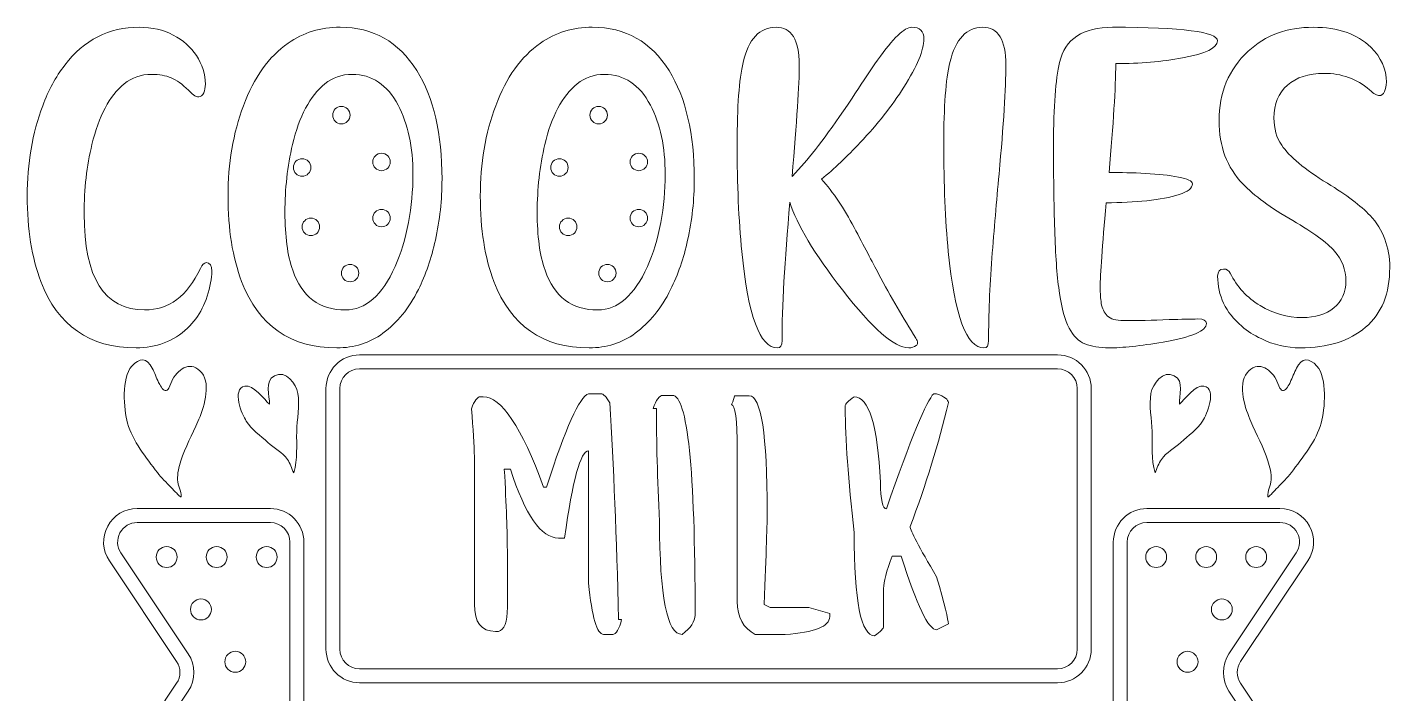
# Model space of a CAD drawing. Header units: inches. Extents: x 0.44 to 5.56, y -5.88 to -0.12.
# Drawn here: x 0.44 to 5.56, y -2.62 to -0.12 of the extents above; entities that cross this region are included whole.
import ezdxf

# ---------------------------------------------------------------- set-up
doc = ezdxf.new("R2010")
doc.units = ezdxf.units.IN
doc.header["$MEASUREMENT"] = 0
doc.layers.add('Layer 1', color=7, linetype='Continuous')

# ---------------------------------------------------------------- blocks, each defined once
blk = doc.blocks.new('block 4')
at = {"layer": 'Layer 1', "lineweight": 0}
for points, knots in [([(1.2484, -1.0781), (1.2144, -0.9889), (1.1973, -0.8822), (1.1973, -0.7579), (1.1973, -0.6356), (1.2166, -0.5226), (1.2552, -0.4189), (1.2943, -0.3136), (1.3502, -0.2354), (1.4229, -0.1843), (1.48, -0.1447), (1.5449, -0.1249), (1.6176, -0.1249), (1.7418, -0.1249), (1.8378, -0.1791), (1.9055, -0.2873), (1.9686, -0.3891), (2.0002, -0.5246), (2.0002, -0.694), (2.0002, -0.7717), (1.9919, -0.8481), (1.9754, -0.9233), (1.9604, -0.9909), (1.939, -1.0526), (1.9115, -1.1082), (1.8764, -1.1784), (1.8321, -1.233), (1.7784, -1.2721), (1.7288, -1.3087), (1.6712, -1.327), (1.6055, -1.327), (1.4311, -1.327), (1.3121, -1.244), (1.2484, -1.0781)], [0, 0, 0, 0, 1, 1, 1, 2, 2, 2, 3, 3, 3, 4, 4, 4, 5, 5, 5, 6, 6, 6, 7, 7, 7, 8, 8, 8, 9, 9, 9, 10, 10, 10, 11, 11, 11, 11]), ([(1.4108, -0.8188), (1.4108, -0.908), (1.4206, -0.9804), (1.4401, -1.036), (1.4747, -1.1353), (1.5406, -1.1849), (1.6379, -1.1849), (1.7135, -1.1849), (1.7757, -1.1305), (1.8243, -1.0218), (1.8463, -0.9727), (1.863, -0.9179), (1.8743, -0.8575), (1.8856, -0.7971), (1.8912, -0.7368), (1.8912, -0.6767), (1.8912, -0.574), (1.8726, -0.4873), (1.8356, -0.4166), (1.7945, -0.3399), (1.7371, -0.3016), (1.6634, -0.3016), (1.6238, -0.3016), (1.5895, -0.3134), (1.5604, -0.3369), (1.5048, -0.3825), (1.4644, -0.4585), (1.4394, -0.5647), (1.4203, -0.6464), (1.4108, -0.7311), (1.4108, -0.8188)], [0, 0, 0, 0, 1, 1, 1, 2, 2, 2, 3, 3, 3, 4, 4, 4, 5, 5, 5, 6, 6, 6, 7, 7, 7, 8, 8, 8, 9, 9, 9, 10, 10, 10, 10])]:
    blk.add_open_spline(points, degree=3, knots=knots, dxfattribs=at)
blk = doc.blocks.new('block 5')
at = {"layer": 'Layer 1', "lineweight": 0}
for points, knots in [([(2.1949, -1.0781), (2.1608, -0.9889), (2.1438, -0.8822), (2.1438, -0.7579), (2.1438, -0.6356), (2.1631, -0.5226), (2.2016, -0.4189), (2.2408, -0.3136), (2.2966, -0.2354), (2.3693, -0.1843), (2.4264, -0.1447), (2.4913, -0.1249), (2.564, -0.1249), (2.6883, -0.1249), (2.7843, -0.1791), (2.8519, -0.2873), (2.9151, -0.3891), (2.9466, -0.5246), (2.9466, -0.694), (2.9466, -0.7717), (2.9384, -0.8481), (2.9218, -0.9233), (2.9068, -0.9909), (2.8855, -1.0526), (2.8579, -1.1082), (2.8228, -1.1784), (2.7785, -1.233), (2.7249, -1.2721), (2.6753, -1.3087), (2.6176, -1.327), (2.552, -1.327), (2.3776, -1.327), (2.2585, -1.244), (2.1949, -1.0781)], [0, 0, 0, 0, 1, 1, 1, 2, 2, 2, 3, 3, 3, 4, 4, 4, 5, 5, 5, 6, 6, 6, 7, 7, 7, 8, 8, 8, 9, 9, 9, 10, 10, 10, 11, 11, 11, 11]), ([(2.3573, -0.8188), (2.3573, -0.908), (2.367, -0.9804), (2.3866, -1.036), (2.4212, -1.1353), (2.4871, -1.1849), (2.5843, -1.1849), (2.66, -1.1849), (2.7221, -1.1305), (2.7707, -1.0218), (2.7928, -0.9727), (2.8094, -0.9179), (2.8207, -0.8575), (2.832, -0.7971), (2.8376, -0.7368), (2.8376, -0.6767), (2.8376, -0.574), (2.8191, -0.4873), (2.782, -0.4166), (2.7409, -0.3399), (2.6835, -0.3016), (2.6098, -0.3016), (2.5703, -0.3016), (2.5359, -0.3134), (2.5069, -0.3369), (2.4512, -0.3825), (2.4109, -0.4585), (2.3858, -0.5647), (2.3668, -0.6464), (2.3573, -0.7311), (2.3573, -0.8188)], [0, 0, 0, 0, 1, 1, 1, 2, 2, 2, 3, 3, 3, 4, 4, 4, 5, 5, 5, 6, 6, 6, 7, 7, 7, 8, 8, 8, 9, 9, 9, 10, 10, 10, 10])]:
    blk.add_open_spline(points, degree=3, knots=knots, dxfattribs=at)
blk = doc.blocks.new('block 7')
at = {"layer": 'Layer 1', "lineweight": 0}
for points in [[(4.31, -2.5825), (4.31, -2.5825), (1.6907, -2.5825), (1.6907, -2.5825), (1.6213, -2.5825), (1.5649, -2.526), (1.5649, -2.4566), (1.5649, -2.4566), (1.5649, -1.4793), (1.5649, -1.4793), (1.5649, -1.4099), (1.6213, -1.3534), (1.6907, -1.3534), (1.6907, -1.3534), (4.31, -1.3534), (4.31, -1.3534), (4.3794, -1.3534), (4.4359, -1.4099), (4.4359, -1.4793), (4.4359, -1.4793), (4.4359, -2.4566), (4.4359, -2.4566), (4.4359, -2.526), (4.3794, -2.5825), (4.31, -2.5825)], [(1.6907, -2.5301), (1.6907, -2.5301), (4.31, -2.5301), (4.31, -2.5301), (4.3506, -2.5301), (4.3835, -2.4972), (4.3835, -2.4566), (4.3835, -2.4566), (4.3835, -1.4793), (4.3835, -1.4793), (4.3835, -1.4388), (4.3506, -1.4058), (4.31, -1.4058), (4.31, -1.4058), (1.6907, -1.4058), (1.6907, -1.4058), (1.6502, -1.4058), (1.6172, -1.4388), (1.6172, -1.4793), (1.6172, -1.4793), (1.6172, -2.4566), (1.6172, -2.4566), (1.6172, -2.4972), (1.6502, -2.5301), (1.6907, -2.5301)]]:
    blk.add_open_spline(points, degree=3, knots=[0, 0, 0, 0, 1, 1, 1, 2, 2, 2, 3, 3, 3, 4, 4, 4, 5, 5, 5, 6, 6, 6, 7, 7, 7, 8, 8, 8, 8], dxfattribs=at)
blk = doc.blocks.new('block 8')
at = {"layer": 'Layer 1', "lineweight": 0}
for points in [[(4.6446, -1.9294), (4.6446, -1.9294), (5.144, -1.9294), (5.144, -1.9294), (5.1912, -1.9294), (5.2327, -1.9542), (5.255, -1.9959), (5.2772, -2.0375), (5.2749, -2.0858), (5.2487, -2.1251), (5.2487, -2.1251), (4.9964, -2.5031), (4.9964, -2.5031), (4.9798, -2.5279), (4.9798, -2.5599), (4.9964, -2.5847), (4.9964, -2.5847), (5.2487, -2.9627), (5.2487, -2.9627), (5.2749, -3.002), (5.2772, -3.0503), (5.255, -3.0919), (5.2327, -3.1336), (5.1912, -3.1584), (5.144, -3.1584), (5.144, -3.1584), (4.6446, -3.1584), (4.6446, -3.1584), (4.5752, -3.1584), (4.5188, -3.102), (4.5188, -3.0326), (4.5188, -3.0326), (4.5188, -2.0552), (4.5188, -2.0552), (4.5188, -1.9858), (4.5752, -1.9294), (4.6446, -1.9294)], [(5.144, -1.9817), (5.144, -1.9817), (4.6446, -1.9817), (4.6446, -1.9817), (4.6041, -1.9817), (4.5711, -2.0147), (4.5711, -2.0552), (4.5711, -2.0552), (4.5711, -3.0326), (4.5711, -3.0326), (4.5711, -3.0731), (4.6041, -3.1061), (4.6446, -3.1061), (4.6446, -3.1061), (5.144, -3.1061), (5.144, -3.1061), (5.1716, -3.1061), (5.1958, -3.0916), (5.2088, -3.0672), (5.2218, -3.0429), (5.2204, -3.0147), (5.2051, -2.9918), (5.2051, -2.9918), (4.9528, -2.6138), (4.9528, -2.6138), (4.9245, -2.5713), (4.9245, -2.5165), (4.9528, -2.474), (4.9528, -2.474), (5.2051, -2.096), (5.2051, -2.096), (5.2204, -2.0731), (5.2218, -2.0449), (5.2088, -2.0206), (5.1958, -1.9963), (5.1716, -1.9817), (5.144, -1.9817)]]:
    blk.add_open_spline(points, degree=3, knots=[0, 0, 0, 0, 1, 1, 1, 2, 2, 2, 3, 3, 3, 4, 4, 4, 5, 5, 5, 6, 6, 6, 7, 7, 7, 8, 8, 8, 9, 9, 9, 10, 10, 10, 11, 11, 11, 12, 12, 12, 12], dxfattribs=at)
blk = doc.blocks.new('block 9')
at = {"layer": 'Layer 1', "lineweight": 0}
for points in [[(1.0044, -2.5847), (1.0209, -2.5599), (1.0209, -2.5279), (1.0044, -2.5031), (1.0044, -2.5031), (0.7521, -2.1251), (0.7521, -2.1251), (0.7259, -2.0858), (0.7235, -2.0375), (0.7458, -1.9959), (0.7681, -1.9542), (0.8095, -1.9294), (0.8568, -1.9294), (0.8568, -1.9294), (1.3561, -1.9294), (1.3561, -1.9294), (1.4255, -1.9294), (1.482, -1.9858), (1.482, -2.0552), (1.482, -2.0552), (1.482, -3.0326), (1.482, -3.0326), (1.482, -3.102), (1.4255, -3.1584), (1.3561, -3.1584), (1.3561, -3.1584), (0.8568, -3.1584), (0.8568, -3.1584), (0.8095, -3.1584), (0.7681, -3.1336), (0.7458, -3.0919), (0.7235, -3.0503), (0.7259, -3.002), (0.7521, -2.9627), (0.7521, -2.9627), (1.0044, -2.5847), (1.0044, -2.5847)], [(1.0479, -2.6138), (1.0479, -2.6138), (0.7956, -2.9918), (0.7956, -2.9918), (0.7803, -3.0147), (0.779, -3.0429), (0.792, -3.0673), (0.805, -3.0916), (0.8292, -3.1061), (0.8568, -3.1061), (0.8568, -3.1061), (1.3561, -3.1061), (1.3561, -3.1061), (1.3966, -3.1061), (1.4296, -3.0731), (1.4296, -3.0326), (1.4296, -3.0326), (1.4296, -2.0552), (1.4296, -2.0552), (1.4296, -2.0147), (1.3966, -1.9817), (1.3561, -1.9817), (1.3561, -1.9817), (0.8568, -1.9817), (0.8568, -1.9817), (0.8292, -1.9817), (0.805, -1.9963), (0.792, -2.0206), (0.7789, -2.0449), (0.7803, -2.0731), (0.7956, -2.096), (0.7956, -2.096), (1.0479, -2.474), (1.0479, -2.474), (1.0763, -2.5165), (1.0763, -2.5713), (1.0479, -2.6138)]]:
    blk.add_open_spline(points, degree=3, knots=[0, 0, 0, 0, 1, 1, 1, 2, 2, 2, 3, 3, 3, 4, 4, 4, 5, 5, 5, 6, 6, 6, 7, 7, 7, 8, 8, 8, 9, 9, 9, 10, 10, 10, 11, 11, 11, 12, 12, 12, 12], dxfattribs=at)

msp = doc.modelspace()

# ---------------------------------------------------------------- linework, layer by layer
at = {"layer": 'Layer 1', "lineweight": 0}
for points, knots in [([(0.853, -1.327), (0.9287, -1.327), (0.9929, -1.3022), (1.0455, -1.2525), (1.0901, -1.2105), (1.1189, -1.1538), (1.1319, -1.0826), (1.1349, -1.0681), (1.1364, -1.0538), (1.1364, -1.0398), (1.1364, -1.0183), (1.1294, -1.0075), (1.1154, -1.0075), (1.1079, -1.0075), (1.1006, -1.0147), (1.0936, -1.0293), (1.045, -1.133), (0.9753, -1.1849), (0.8846, -1.1849), (0.7332, -1.1849), (0.6576, -1.0646), (0.6576, -0.824), (0.6576, -0.7308), (0.6673, -0.6444), (0.6869, -0.5647), (0.7125, -0.458), (0.7525, -0.382), (0.8072, -0.3369), (0.8362, -0.3134), (0.8708, -0.3016), (0.9109, -0.3016), (0.9395, -0.3016), (0.9639, -0.3059), (0.9842, -0.3144), (1.0045, -0.3229), (1.0259, -0.3384), (1.0485, -0.361), (1.0555, -0.368), (1.062, -0.3739), (1.068, -0.3786), (1.0741, -0.3834), (1.0806, -0.3858), (1.0876, -0.3858), (1.0956, -0.3858), (1.1017, -0.3809), (1.106, -0.3711), (1.1102, -0.3614), (1.1124, -0.3505), (1.1124, -0.3384), (1.1124, -0.3008), (1.1011, -0.265), (1.0786, -0.2309), (1.0575, -0.1994), (1.0286, -0.1738), (0.9917, -0.1542), (0.9549, -0.1347), (0.9124, -0.1249), (0.8643, -0.1249), (0.75, -0.1249), (0.6568, -0.1723), (0.5847, -0.267), (0.5506, -0.3111), (0.523, -0.3617), (0.502, -0.4189), (0.4634, -0.5226), (0.4441, -0.6356), (0.4441, -0.7579), (0.4441, -0.8822), (0.4611, -0.9889), (0.4952, -1.0781), (0.5583, -1.244), (0.6776, -1.327), (0.853, -1.327)], [0, 0, 0, 0, 1, 1, 1, 2, 2, 2, 3, 3, 3, 4, 4, 4, 5, 5, 5, 6, 6, 6, 7, 7, 7, 8, 8, 8, 9, 9, 9, 10, 10, 10, 11, 11, 11, 12, 12, 12, 13, 13, 13, 14, 14, 14, 15, 15, 15, 16, 16, 16, 17, 17, 17, 18, 18, 18, 19, 19, 19, 20, 20, 20, 21, 21, 21, 22, 22, 22, 23, 23, 23, 24, 24, 24, 24]), ([(3.2586, -1.327), (3.2701, -1.327), (3.2759, -1.3177), (3.2759, -1.2992), (3.2759, -1.1769), (3.2856, -1.0042), (3.3052, -0.7812), (3.3313, -0.8644), (3.3969, -0.9736), (3.5022, -1.109), (3.6149, -1.2543), (3.6979, -1.327), (3.751, -1.327), (3.7625, -1.327), (3.7718, -1.3242), (3.7788, -1.3187), (3.7823, -1.3162), (3.784, -1.3124), (3.784, -1.3074), (3.784, -1.3029), (3.7818, -1.2972), (3.7773, -1.2901), (3.7307, -1.2165), (3.6843, -1.1363), (3.6382, -1.0496), (3.6142, -1.0045), (3.5835, -0.9463), (3.5461, -0.8752), (3.5088, -0.804), (3.4681, -0.7439), (3.424, -0.6948), (3.4716, -0.6552), (3.5199, -0.6093), (3.5691, -0.5572), (3.6347, -0.488), (3.6893, -0.4189), (3.7329, -0.3497), (3.7831, -0.271), (3.8081, -0.2106), (3.8081, -0.1685), (3.8081, -0.1395), (3.7931, -0.1249), (3.763, -0.1249), (3.7354, -0.1249), (3.6926, -0.166), (3.6345, -0.2482), (3.6084, -0.2853), (3.5808, -0.3262), (3.5518, -0.3708), (3.4676, -0.4985), (3.3999, -0.59), (3.3488, -0.6451), (3.3488, -0.6451), (3.3135, -0.6842), (3.3135, -0.6842), (3.3315, -0.4782), (3.3405, -0.3387), (3.3405, -0.2655), (3.3405, -0.1718), (3.3115, -0.1249), (3.2533, -0.1249), (3.1917, -0.1249), (3.1506, -0.1688), (3.13, -0.2565), (3.115, -0.3206), (3.1075, -0.4226), (3.1075, -0.5624), (3.1075, -0.7138), (3.1133, -0.8484), (3.1248, -0.9661), (3.1483, -1.2067), (3.1929, -1.327), (3.2586, -1.327)], [0, 0, 0, 0, 1, 1, 1, 2, 2, 2, 3, 3, 3, 4, 4, 4, 5, 5, 5, 6, 6, 6, 7, 7, 7, 8, 8, 8, 9, 9, 9, 10, 10, 10, 11, 11, 11, 12, 12, 12, 13, 13, 13, 14, 14, 14, 15, 15, 15, 16, 16, 16, 17, 17, 17, 18, 18, 18, 19, 19, 19, 20, 20, 20, 21, 21, 21, 22, 22, 22, 23, 23, 23, 24, 24, 24, 24]), ([(4.0336, -1.327), (4.0452, -1.327), (4.0509, -1.3177), (4.0509, -1.2992), (4.0509, -1.2024), (4.0551, -1.0997), (4.0633, -0.9909), (4.0716, -0.8822), (4.0805, -0.777), (4.09, -0.6752), (4.107, -0.4888), (4.1156, -0.3525), (4.1156, -0.2663), (4.1156, -0.172), (4.0868, -0.1249), (4.0291, -0.1249), (3.968, -0.1249), (3.9269, -0.1688), (3.9058, -0.2565), (3.8903, -0.3201), (3.8826, -0.4221), (3.8826, -0.5624), (3.8826, -0.7138), (3.8883, -0.8484), (3.8998, -0.9661), (3.9234, -1.2067), (3.968, -1.327), (4.0336, -1.327)], [0, 0, 0, 0, 1, 1, 1, 2, 2, 2, 3, 3, 3, 4, 4, 4, 5, 5, 5, 6, 6, 6, 7, 7, 7, 8, 8, 8, 9, 9, 9, 9]), ([(4.317, -1.1232), (4.3256, -1.1799), (4.3376, -1.223), (4.3531, -1.2525), (4.3687, -1.2821), (4.3885, -1.3019), (4.4125, -1.3119), (4.4366, -1.322), (4.4664, -1.327), (4.502, -1.327), (4.5526, -1.327), (4.6205, -1.3197), (4.7057, -1.3052), (4.814, -1.2866), (4.8681, -1.2633), (4.8681, -1.2353), (4.8681, -1.2242), (4.8576, -1.2187), (4.8365, -1.2187), (4.811, -1.2187), (4.7749, -1.2195), (4.7282, -1.221), (4.6661, -1.2235), (4.609, -1.2247), (4.5569, -1.2247), (4.5288, -1.2247), (4.5086, -1.2187), (4.4963, -1.2067), (4.4841, -1.1947), (4.4766, -1.1792), (4.4738, -1.1605), (4.471, -1.1417), (4.4696, -1.1217), (4.4696, -1.1007), (4.4696, -1.0526), (4.4772, -0.9466), (4.4922, -0.7827), (4.5458, -0.7827), (4.5966, -0.7802), (4.6444, -0.7752), (4.6923, -0.7702), (4.7328, -0.7624), (4.7659, -0.7519), (4.7989, -0.7414), (4.8155, -0.7281), (4.8155, -0.712), (4.8155, -0.7015), (4.798, -0.693), (4.7632, -0.6865), (4.7284, -0.68), (4.6873, -0.6755), (4.6399, -0.673), (4.5926, -0.6704), (4.5468, -0.6692), (4.5027, -0.6692), (4.5188, -0.4873), (4.5273, -0.3512), (4.5283, -0.261), (4.6185, -0.261), (4.7017, -0.254), (4.7779, -0.2399), (4.8656, -0.2239), (4.9094, -0.2026), (4.9094, -0.1761), (4.9094, -0.142), (4.7784, -0.1249), (4.5163, -0.1249), (4.404, -0.1249), (4.3376, -0.1688), (4.317, -0.2565), (4.302, -0.3206), (4.2945, -0.4226), (4.2945, -0.5624), (4.2945, -0.6973), (4.2961, -0.8103), (4.2994, -0.9015), (4.3027, -0.9927), (4.3085, -1.0666), (4.317, -1.1232)], [0, 0, 0, 0, 1, 1, 1, 2, 2, 2, 3, 3, 3, 4, 4, 4, 5, 5, 5, 6, 6, 6, 7, 7, 7, 8, 8, 8, 9, 9, 9, 10, 10, 10, 11, 11, 11, 12, 12, 12, 13, 13, 13, 14, 14, 14, 15, 15, 15, 16, 16, 16, 17, 17, 17, 18, 18, 18, 19, 19, 19, 20, 20, 20, 21, 21, 21, 22, 22, 22, 23, 23, 23, 24, 24, 24, 25, 25, 25, 26, 26, 26, 26]), ([(5.4823, -0.8308), (5.4472, -0.7937), (5.3938, -0.7534), (5.3221, -0.7098), (5.2369, -0.6577), (5.1798, -0.6101), (5.1507, -0.567), (5.1312, -0.5384), (5.1214, -0.5046), (5.1214, -0.4655), (5.1214, -0.4128), (5.1382, -0.3718), (5.1718, -0.3422), (5.2054, -0.3126), (5.2512, -0.2978), (5.3094, -0.2978), (5.3755, -0.2978), (5.4324, -0.3184), (5.48, -0.3595), (5.496, -0.374), (5.5083, -0.3813), (5.5168, -0.3813), (5.5249, -0.3813), (5.5312, -0.3763), (5.536, -0.3662), (5.5408, -0.3562), (5.5431, -0.3444), (5.5431, -0.3309), (5.5431, -0.2818), (5.5239, -0.2382), (5.4853, -0.2001), (5.4336, -0.15), (5.3617, -0.1249), (5.2695, -0.1249), (5.1708, -0.1249), (5.0891, -0.155), (5.0245, -0.2151), (4.9518, -0.2828), (4.9154, -0.3698), (4.9154, -0.476), (4.9154, -0.5712), (4.9452, -0.6499), (5.0049, -0.712), (5.0465, -0.7561), (5.1089, -0.802), (5.1921, -0.8496), (5.2682, -0.8937), (5.3205, -0.9321), (5.3488, -0.9646), (5.3771, -0.9972), (5.3913, -1.0343), (5.3913, -1.0759), (5.3913, -1.1185), (5.3763, -1.1521), (5.3462, -1.1766), (5.3161, -1.2012), (5.2768, -1.2135), (5.2282, -1.2135), (5.172, -1.2135), (5.1191, -1.1984), (5.0696, -1.1683), (5.0199, -1.1383), (4.9826, -1.0977), (4.9575, -1.0466), (4.9525, -1.0366), (4.944, -1.0315), (4.932, -1.0315), (4.9174, -1.0315), (4.9102, -1.0403), (4.9102, -1.0578), (4.9102, -1.131), (4.9402, -1.1937), (5.0004, -1.2458), (5.0219, -1.2643), (5.0462, -1.2799), (5.0733, -1.2924), (5.1204, -1.3154), (5.1693, -1.327), (5.2199, -1.327), (5.3231, -1.327), (5.405, -1.3013), (5.4653, -1.2499), (5.5257, -1.1986), (5.5559, -1.1237), (5.5559, -1.0255), (5.5559, -0.9488), (5.5314, -0.884), (5.4823, -0.8308)], [0, 0, 0, 0, 1, 1, 1, 2, 2, 2, 3, 3, 3, 4, 4, 4, 5, 5, 5, 6, 6, 6, 7, 7, 7, 8, 8, 8, 9, 9, 9, 10, 10, 10, 11, 11, 11, 12, 12, 12, 13, 13, 13, 14, 14, 14, 15, 15, 15, 16, 16, 16, 17, 17, 17, 18, 18, 18, 19, 19, 19, 20, 20, 20, 21, 21, 21, 22, 22, 22, 23, 23, 23, 24, 24, 24, 25, 25, 25, 26, 26, 26, 27, 27, 27, 28, 28, 28, 29, 29, 29, 29]), ([(1.6227, -0.4871), (1.6408, -0.4871), (1.6554, -0.4724), (1.6554, -0.4543), (1.6554, -0.4363), (1.6408, -0.4216), (1.6227, -0.4216), (1.6046, -0.4216), (1.59, -0.4363), (1.59, -0.4543), (1.59, -0.4724), (1.6046, -0.4871), (1.6227, -0.4871)], [0, 0, 0, 0, 1, 1, 1, 2, 2, 2, 3, 3, 3, 4, 4, 4, 4]), ([(2.5881, -0.4871), (2.6061, -0.4871), (2.6208, -0.4724), (2.6208, -0.4543), (2.6208, -0.4363), (2.6061, -0.4216), (2.5881, -0.4216), (2.57, -0.4216), (2.5553, -0.4363), (2.5553, -0.4543), (2.5553, -0.4724), (2.57, -0.4871), (2.5881, -0.4871)], [0, 0, 0, 0, 1, 1, 1, 2, 2, 2, 3, 3, 3, 4, 4, 4, 4]), ([(1.7732, -0.6626), (1.7913, -0.6626), (1.8059, -0.6479), (1.8059, -0.6298), (1.8059, -0.6118), (1.7913, -0.5971), (1.7732, -0.5971), (1.7551, -0.5971), (1.7405, -0.6118), (1.7405, -0.6298), (1.7405, -0.6479), (1.7551, -0.6626), (1.7732, -0.6626)], [0, 0, 0, 0, 1, 1, 1, 2, 2, 2, 3, 3, 3, 4, 4, 4, 4]), ([(2.7386, -0.6626), (2.7567, -0.6626), (2.7713, -0.6479), (2.7713, -0.6298), (2.7713, -0.6118), (2.7567, -0.5971), (2.7386, -0.5971), (2.7205, -0.5971), (2.7059, -0.6118), (2.7059, -0.6298), (2.7059, -0.6479), (2.7205, -0.6626), (2.7386, -0.6626)], [0, 0, 0, 0, 1, 1, 1, 2, 2, 2, 3, 3, 3, 4, 4, 4, 4]), ([(1.4754, -0.6834), (1.4935, -0.6834), (1.5081, -0.6687), (1.5081, -0.6507), (1.5081, -0.6326), (1.4935, -0.618), (1.4754, -0.618), (1.4573, -0.618), (1.4427, -0.6326), (1.4427, -0.6507), (1.4427, -0.6687), (1.4573, -0.6834), (1.4754, -0.6834)], [0, 0, 0, 0, 1, 1, 1, 2, 2, 2, 3, 3, 3, 4, 4, 4, 4]), ([(2.4408, -0.6834), (2.4589, -0.6834), (2.4735, -0.6687), (2.4735, -0.6507), (2.4735, -0.6326), (2.4589, -0.618), (2.4408, -0.618), (2.4227, -0.618), (2.4081, -0.6326), (2.4081, -0.6507), (2.4081, -0.6687), (2.4227, -0.6834), (2.4408, -0.6834)], [0, 0, 0, 0, 1, 1, 1, 2, 2, 2, 3, 3, 3, 4, 4, 4, 4]), ([(1.7732, -0.8732), (1.7913, -0.8732), (1.8059, -0.8585), (1.8059, -0.8405), (1.8059, -0.8224), (1.7913, -0.8078), (1.7732, -0.8078), (1.7551, -0.8078), (1.7405, -0.8224), (1.7405, -0.8405), (1.7405, -0.8585), (1.7551, -0.8732), (1.7732, -0.8732)], [0, 0, 0, 0, 1, 1, 1, 2, 2, 2, 3, 3, 3, 4, 4, 4, 4]), ([(2.7386, -0.8732), (2.7567, -0.8732), (2.7713, -0.8585), (2.7713, -0.8405), (2.7713, -0.8224), (2.7567, -0.8078), (2.7386, -0.8078), (2.7205, -0.8078), (2.7059, -0.8224), (2.7059, -0.8405), (2.7059, -0.8585), (2.7205, -0.8732), (2.7386, -0.8732)], [0, 0, 0, 0, 1, 1, 1, 2, 2, 2, 3, 3, 3, 4, 4, 4, 4]), ([(1.4754, -0.8732), (1.4754, -0.8913), (1.4901, -0.9059), (1.5081, -0.9059), (1.5262, -0.9059), (1.5409, -0.8913), (1.5409, -0.8732), (1.5409, -0.8551), (1.5262, -0.8405), (1.5081, -0.8405), (1.4901, -0.8405), (1.4754, -0.8551), (1.4754, -0.8732)], [0, 0, 0, 0, 1, 1, 1, 2, 2, 2, 3, 3, 3, 4, 4, 4, 4]), ([(2.4408, -0.8732), (2.4408, -0.8913), (2.4554, -0.9059), (2.4735, -0.9059), (2.4916, -0.9059), (2.5062, -0.8913), (2.5062, -0.8732), (2.5062, -0.8551), (2.4916, -0.8405), (2.4735, -0.8405), (2.4554, -0.8405), (2.4408, -0.8551), (2.4408, -0.8732)], [0, 0, 0, 0, 1, 1, 1, 2, 2, 2, 3, 3, 3, 4, 4, 4, 4]), ([(1.6227, -1.0466), (1.6227, -1.0647), (1.6373, -1.0794), (1.6554, -1.0794), (1.6735, -1.0794), (1.6881, -1.0647), (1.6881, -1.0466), (1.6881, -1.0286), (1.6735, -1.0139), (1.6554, -1.0139), (1.6373, -1.0139), (1.6227, -1.0286), (1.6227, -1.0466)], [0, 0, 0, 0, 1, 1, 1, 2, 2, 2, 3, 3, 3, 4, 4, 4, 4]), ([(2.5881, -1.0466), (2.5881, -1.0647), (2.6027, -1.0794), (2.6208, -1.0794), (2.6388, -1.0794), (2.6535, -1.0647), (2.6535, -1.0466), (2.6535, -1.0286), (2.6388, -1.0139), (2.6208, -1.0139), (2.6027, -1.0139), (2.5881, -1.0286), (2.5881, -1.0466)], [0, 0, 0, 0, 1, 1, 1, 2, 2, 2, 3, 3, 3, 4, 4, 4, 4]), ([(1.0847, -1.6027), (1.104, -1.559), (1.1356, -1.4649), (1.0988, -1.4208), (1.0595, -1.3738), (1.0155, -1.4015), (0.9895, -1.4452), (0.9855, -1.4519), (0.9811, -1.4677), (0.9751, -1.4779), (0.9714, -1.4841), (0.9672, -1.4882), (0.9621, -1.4873), (0.9519, -1.4856), (0.9409, -1.4648), (0.9369, -1.4564), (0.9284, -1.4388), (0.922, -1.4202), (0.913, -1.4029), (0.8927, -1.364), (0.8659, -1.3629), (0.8363, -1.3956), (0.7968, -1.4392), (0.8061, -1.5565), (0.8204, -1.6088), (0.8386, -1.6756), (0.8916, -1.7399), (0.9322, -1.7939), (0.9475, -1.8142), (0.9661, -1.832), (0.9835, -1.8505), (0.9906, -1.8579), (0.9979, -1.8648), (1.0049, -1.872), (1.0051, -1.8723), (1.0209, -1.8901), (1.0213, -1.885), (1.0229, -1.863), (1.0091, -1.8433), (1.008, -1.8215), (1.0067, -1.7979), (1.0135, -1.7732), (1.0205, -1.751), (1.0367, -1.6995), (1.063, -1.6519), (1.0847, -1.6027)], [0, 0, 0, 0, 1, 1, 1, 2, 2, 2, 3, 3, 3, 4, 4, 4, 5, 5, 5, 6, 6, 6, 7, 7, 7, 8, 8, 8, 9, 9, 9, 10, 10, 10, 11, 11, 11, 12, 12, 12, 13, 13, 13, 14, 14, 14, 15, 15, 15, 15]), ([(5.1143, -1.872), (5.1213, -1.8648), (5.1286, -1.8579), (5.1357, -1.8505), (5.1531, -1.832), (5.1717, -1.8142), (5.187, -1.7939), (5.2276, -1.7399), (5.2806, -1.6756), (5.2988, -1.6088), (5.3131, -1.5565), (5.3224, -1.4392), (5.2829, -1.3956), (5.2533, -1.3629), (5.2265, -1.364), (5.2062, -1.4029), (5.1972, -1.4202), (5.1908, -1.4388), (5.1823, -1.4564), (5.1783, -1.4648), (5.1673, -1.4856), (5.1571, -1.4873), (5.152, -1.4882), (5.1478, -1.4841), (5.1441, -1.4779), (5.1381, -1.4677), (5.1337, -1.4519), (5.1297, -1.4452), (5.1037, -1.4015), (5.0597, -1.3738), (5.0204, -1.4208), (4.9836, -1.4649), (5.0152, -1.559), (5.0345, -1.6027), (5.0562, -1.6519), (5.0825, -1.6995), (5.0987, -1.751), (5.1057, -1.7732), (5.1125, -1.7979), (5.1112, -1.8215), (5.1101, -1.8433), (5.0963, -1.863), (5.0979, -1.885), (5.0983, -1.8901), (5.1141, -1.8723), (5.1143, -1.872)], [0, 0, 0, 0, 1, 1, 1, 2, 2, 2, 3, 3, 3, 4, 4, 4, 5, 5, 5, 6, 6, 6, 7, 7, 7, 8, 8, 8, 9, 9, 9, 10, 10, 10, 11, 11, 11, 12, 12, 12, 13, 13, 13, 14, 14, 14, 15, 15, 15, 15]), ([(1.2603, -1.4701), (1.209, -1.4827), (1.25, -1.5767), (1.2655, -1.6015), (1.2865, -1.635), (1.3187, -1.6551), (1.347, -1.6814), (1.3702, -1.703), (1.4015, -1.7187), (1.4199, -1.7452), (1.4305, -1.7604), (1.4359, -1.7784), (1.444, -1.7951), (1.4592, -1.7432), (1.454, -1.6933), (1.455, -1.6409), (1.4558, -1.5958), (1.4673, -1.5421), (1.4593, -1.4976), (1.453, -1.4621), (1.4144, -1.4087), (1.3715, -1.4314), (1.3329, -1.4519), (1.3549, -1.5073), (1.3524, -1.5384), (1.3346, -1.522), (1.2913, -1.4625), (1.2603, -1.4701)], [0, 0, 0, 0, 1, 1, 1, 2, 2, 2, 3, 3, 3, 4, 4, 4, 5, 5, 5, 6, 6, 6, 7, 7, 7, 8, 8, 8, 9, 9, 9, 9]), ([(4.7477, -1.4314), (4.7048, -1.4087), (4.6662, -1.4621), (4.6599, -1.4976), (4.652, -1.5421), (4.6634, -1.5958), (4.6642, -1.6409), (4.6652, -1.6933), (4.66, -1.7432), (4.6752, -1.7951), (4.6833, -1.7784), (4.6887, -1.7604), (4.6993, -1.7452), (4.7177, -1.7187), (4.749, -1.703), (4.7722, -1.6814), (4.8005, -1.6551), (4.8327, -1.635), (4.8537, -1.6015), (4.8692, -1.5767), (4.9102, -1.4827), (4.8589, -1.4701), (4.8279, -1.4625), (4.7846, -1.522), (4.7668, -1.5384), (4.7643, -1.5073), (4.7863, -1.4519), (4.7477, -1.4314)], [0, 0, 0, 0, 1, 1, 1, 2, 2, 2, 3, 3, 3, 4, 4, 4, 5, 5, 5, 6, 6, 6, 7, 7, 7, 8, 8, 8, 9, 9, 9, 9]), ([(2.6293, -1.533), (2.6173, -1.5103), (2.606, -1.4989), (2.5952, -1.4989), (2.5952, -1.4989), (2.5504, -1.4989), (2.5504, -1.4989), (2.5156, -1.5109), (2.4632, -1.6277), (2.3925, -1.8488), (2.3925, -1.8488), (2.3811, -1.8488), (2.3811, -1.8488), (2.2984, -1.6233), (2.2226, -1.5103), (2.155, -1.5103), (2.155, -1.5103), (2.1443, -1.5103), (2.1443, -1.5103), (2.1329, -1.5103), (2.1215, -1.5254), (2.1102, -1.5551), (2.1178, -1.6321), (2.1215, -1.6921), (2.1215, -1.7357), (2.1215, -1.7357), (2.1215, -2.2883), (2.1215, -2.2883), (2.1215, -2.3559), (2.1481, -2.39), (2.2005, -2.39), (2.2005, -2.39), (2.2119, -2.39), (2.2119, -2.39), (2.234, -2.3856), (2.2453, -2.3553), (2.2453, -2.2997), (2.2453, -2.2997), (2.2453, -2.0856), (2.2453, -2.0856), (2.2453, -2.0218), (2.2416, -1.9201), (2.234, -1.7812), (2.234, -1.7812), (2.2567, -1.7812), (2.2567, -1.7812), (2.3123, -1.9536), (2.3723, -2.0401), (2.4373, -2.0401), (2.4373, -2.0401), (2.4601, -2.0401), (2.4601, -2.0401), (2.4897, -1.8222), (2.5201, -1.713), (2.5504, -1.713), (2.5504, -1.713), (2.5504, -2.2094), (2.5504, -2.2094), (2.5624, -2.3376), (2.5813, -2.4014), (2.6066, -2.4014), (2.6066, -2.4014), (2.6407, -2.4014), (2.6407, -2.4014), (2.6533, -2.4014), (2.6647, -2.3824), (2.6742, -2.3452), (2.6742, -2.3452), (2.6628, -2.3452), (2.6628, -2.3452), (2.6552, -2.0363), (2.6438, -1.7654), (2.6293, -1.533)], [0, 0, 0, 0, 1, 1, 1, 2, 2, 2, 3, 3, 3, 4, 4, 4, 5, 5, 5, 6, 6, 6, 7, 7, 7, 8, 8, 8, 9, 9, 9, 10, 10, 10, 11, 11, 11, 12, 12, 12, 13, 13, 13, 14, 14, 14, 15, 15, 15, 16, 16, 16, 17, 17, 17, 18, 18, 18, 19, 19, 19, 20, 20, 20, 21, 21, 21, 22, 22, 22, 23, 23, 23, 24, 24, 24, 24]), ([(2.8644, -1.5052), (2.8644, -1.5052), (2.8284, -1.5052), (2.8284, -1.5052), (2.8164, -1.5052), (2.8038, -1.5216), (2.7918, -1.5538), (2.7918, -1.5538), (2.8044, -1.5538), (2.8044, -1.5538), (2.8044, -1.6751), (2.8082, -1.8166), (2.8164, -1.9776), (2.8164, -2.2599), (2.8449, -2.4014), (2.9011, -2.4014), (2.9333, -2.3767), (2.9497, -2.3527), (2.9497, -2.3287), (2.9497, -1.7799), (2.9213, -1.5052), (2.8644, -1.5052)], [0, 0, 0, 0, 1, 1, 1, 2, 2, 2, 3, 3, 3, 4, 4, 4, 5, 5, 5, 6, 6, 6, 7, 7, 7, 7]), ([(3.231, -2.301), (3.231, -2.301), (3.2089, -2.2896), (3.2089, -2.2896), (3.2165, -2.0932), (3.2202, -1.9776), (3.2202, -1.9429), (3.2202, -1.6517), (3.1975, -1.5065), (3.1527, -1.5065), (3.1527, -1.5065), (3.0971, -1.5065), (3.0971, -1.5065), (3.0971, -1.5147), (3.0933, -1.5254), (3.0857, -1.5399), (3.1002, -1.5399), (3.1078, -1.5961), (3.1078, -1.7079), (3.1078, -1.7079), (3.1078, -2.2782), (3.1078, -2.2782), (3.1078, -2.337), (3.1306, -2.378), (3.1754, -2.4014), (3.1754, -2.4014), (3.2872, -2.4014), (3.2872, -2.4014), (3.399, -2.3938), (3.4546, -2.3717), (3.4546, -2.3344), (3.4546, -2.3344), (3.4546, -2.3231), (3.4546, -2.3231), (3.4546, -2.3231), (3.3762, -2.301), (3.3762, -2.301), (3.3762, -2.301), (3.231, -2.301), (3.231, -2.301)], [0, 0, 0, 0, 1, 1, 1, 2, 2, 2, 3, 3, 3, 4, 4, 4, 5, 5, 5, 6, 6, 6, 7, 7, 7, 8, 8, 8, 9, 9, 9, 10, 10, 10, 11, 11, 11, 12, 12, 12, 13, 13, 13, 13]), ([(3.8558, -1.4989), (3.8558, -1.4989), (3.8451, -1.4989), (3.8451, -1.4989), (3.8185, -1.5235), (3.7592, -1.6675), (3.6676, -1.9302), (3.6531, -1.9302), (3.6455, -1.8974), (3.6455, -1.8311), (3.6348, -1.617), (3.6013, -1.5103), (3.5463, -1.5103), (3.5242, -1.526), (3.5129, -1.5374), (3.5129, -1.5431), (3.5129, -1.5431), (3.5129, -1.5545), (3.5129, -1.5545), (3.5129, -1.665), (3.5242, -1.8197), (3.5463, -2.0193), (3.5463, -2.2776), (3.5722, -2.4064), (3.6234, -2.4064), (3.6455, -2.39), (3.6569, -2.3786), (3.6569, -2.373), (3.6569, -2.373), (3.6569, -2.2296), (3.6569, -2.2296), (3.6569, -2.205), (3.6676, -2.1645), (3.6897, -2.1077), (3.6897, -2.1077), (3.7232, -2.1077), (3.7232, -2.1077), (3.7813, -2.2921), (3.8255, -2.3843), (3.8558, -2.3843), (3.8558, -2.3843), (3.9, -2.3622), (3.9, -2.3622), (3.9, -2.3471), (3.8855, -2.2883), (3.8558, -2.1854), (3.7895, -2.0736), (3.7566, -2.0104), (3.7566, -1.9972), (3.8154, -1.8405), (3.8634, -1.6858), (3.9, -1.5324), (3.9, -1.521), (3.8855, -1.5096), (3.8558, -1.4989)], [0, 0, 0, 0, 1, 1, 1, 2, 2, 2, 3, 3, 3, 4, 4, 4, 5, 5, 5, 6, 6, 6, 7, 7, 7, 8, 8, 8, 9, 9, 9, 10, 10, 10, 11, 11, 11, 12, 12, 12, 13, 13, 13, 14, 14, 14, 15, 15, 15, 16, 16, 16, 17, 17, 17, 18, 18, 18, 18]), ([(0.9671, -2.072), (0.9454, -2.072), (0.9278, -2.0896), (0.9278, -2.1113), (0.9278, -2.133), (0.9454, -2.1505), (0.9671, -2.1505), (0.9888, -2.1505), (1.0064, -2.133), (1.0064, -2.1113), (1.0064, -2.0896), (0.9888, -2.072), (0.9671, -2.072)], [0, 0, 0, 0, 1, 1, 1, 2, 2, 2, 3, 3, 3, 4, 4, 4, 4]), ([(1.1547, -2.1505), (1.1764, -2.1505), (1.194, -2.133), (1.194, -2.1113), (1.194, -2.0896), (1.1764, -2.072), (1.1547, -2.072), (1.133, -2.072), (1.1155, -2.0896), (1.1155, -2.1113), (1.1155, -2.133), (1.133, -2.1505), (1.1547, -2.1505)], [0, 0, 0, 0, 1, 1, 1, 2, 2, 2, 3, 3, 3, 4, 4, 4, 4]), ([(1.3423, -2.1505), (1.364, -2.1505), (1.3816, -2.133), (1.3816, -2.1113), (1.3816, -2.0896), (1.364, -2.072), (1.3423, -2.072), (1.3207, -2.072), (1.3031, -2.0896), (1.3031, -2.1113), (1.3031, -2.133), (1.3207, -2.1505), (1.3423, -2.1505)], [0, 0, 0, 0, 1, 1, 1, 2, 2, 2, 3, 3, 3, 4, 4, 4, 4]), ([(4.6795, -2.1505), (4.7012, -2.1505), (4.7188, -2.133), (4.7188, -2.1113), (4.7188, -2.0896), (4.7012, -2.072), (4.6795, -2.072), (4.6578, -2.072), (4.6402, -2.0896), (4.6402, -2.1113), (4.6402, -2.133), (4.6578, -2.1505), (4.6795, -2.1505)], [0, 0, 0, 0, 1, 1, 1, 2, 2, 2, 3, 3, 3, 4, 4, 4, 4]), ([(4.8671, -2.1505), (4.8888, -2.1505), (4.9064, -2.133), (4.9064, -2.1113), (4.9064, -2.0896), (4.8888, -2.072), (4.8671, -2.072), (4.8454, -2.072), (4.8279, -2.0896), (4.8279, -2.1113), (4.8279, -2.133), (4.8454, -2.1505), (4.8671, -2.1505)], [0, 0, 0, 0, 1, 1, 1, 2, 2, 2, 3, 3, 3, 4, 4, 4, 4]), ([(5.0547, -2.1505), (5.0764, -2.1505), (5.094, -2.133), (5.094, -2.1113), (5.094, -2.0896), (5.0764, -2.072), (5.0547, -2.072), (5.0331, -2.072), (5.0155, -2.0896), (5.0155, -2.1113), (5.0155, -2.133), (5.0331, -2.1505), (5.0547, -2.1505)], [0, 0, 0, 0, 1, 1, 1, 2, 2, 2, 3, 3, 3, 4, 4, 4, 4]), ([(1.1351, -2.3076), (1.1351, -2.2859), (1.1175, -2.2683), (1.0958, -2.2683), (1.0741, -2.2683), (1.0566, -2.2859), (1.0566, -2.3076), (1.0566, -2.3293), (1.0741, -2.3469), (1.0958, -2.3469), (1.1175, -2.3469), (1.1351, -2.3293), (1.1351, -2.3076)], [0, 0, 0, 0, 1, 1, 1, 2, 2, 2, 3, 3, 3, 4, 4, 4, 4]), ([(4.8868, -2.3076), (4.8868, -2.3293), (4.9043, -2.3469), (4.926, -2.3469), (4.9477, -2.3469), (4.9653, -2.3293), (4.9653, -2.3076), (4.9653, -2.2859), (4.9477, -2.2683), (4.926, -2.2683), (4.9043, -2.2683), (4.8868, -2.2859), (4.8868, -2.3076)], [0, 0, 0, 0, 1, 1, 1, 2, 2, 2, 3, 3, 3, 4, 4, 4, 4]), ([(1.2245, -2.5432), (1.2462, -2.5432), (1.2638, -2.5256), (1.2638, -2.504), (1.2638, -2.4823), (1.2462, -2.4647), (1.2245, -2.4647), (1.2028, -2.4647), (1.1853, -2.4823), (1.1853, -2.504), (1.1853, -2.5256), (1.2028, -2.5432), (1.2245, -2.5432)], [0, 0, 0, 0, 1, 1, 1, 2, 2, 2, 3, 3, 3, 4, 4, 4, 4]), ([(4.7973, -2.5432), (4.819, -2.5432), (4.8366, -2.5256), (4.8366, -2.504), (4.8366, -2.4823), (4.819, -2.4647), (4.7973, -2.4647), (4.7756, -2.4647), (4.758, -2.4823), (4.758, -2.504), (4.758, -2.5256), (4.7756, -2.5432), (4.7973, -2.5432)], [0, 0, 0, 0, 1, 1, 1, 2, 2, 2, 3, 3, 3, 4, 4, 4, 4])]:
    msp.add_open_spline(points, degree=3, knots=knots, dxfattribs=at)

# ---------------------------------------------------------------- block references
at = {"layer": 'Layer 1'}
for name in ['block 4', 'block 5', 'block 7', 'block 9', 'block 8']:
    msp.add_blockref(name, (0, 0), dxfattribs=at)

doc.saveas('drawing.dxf')
